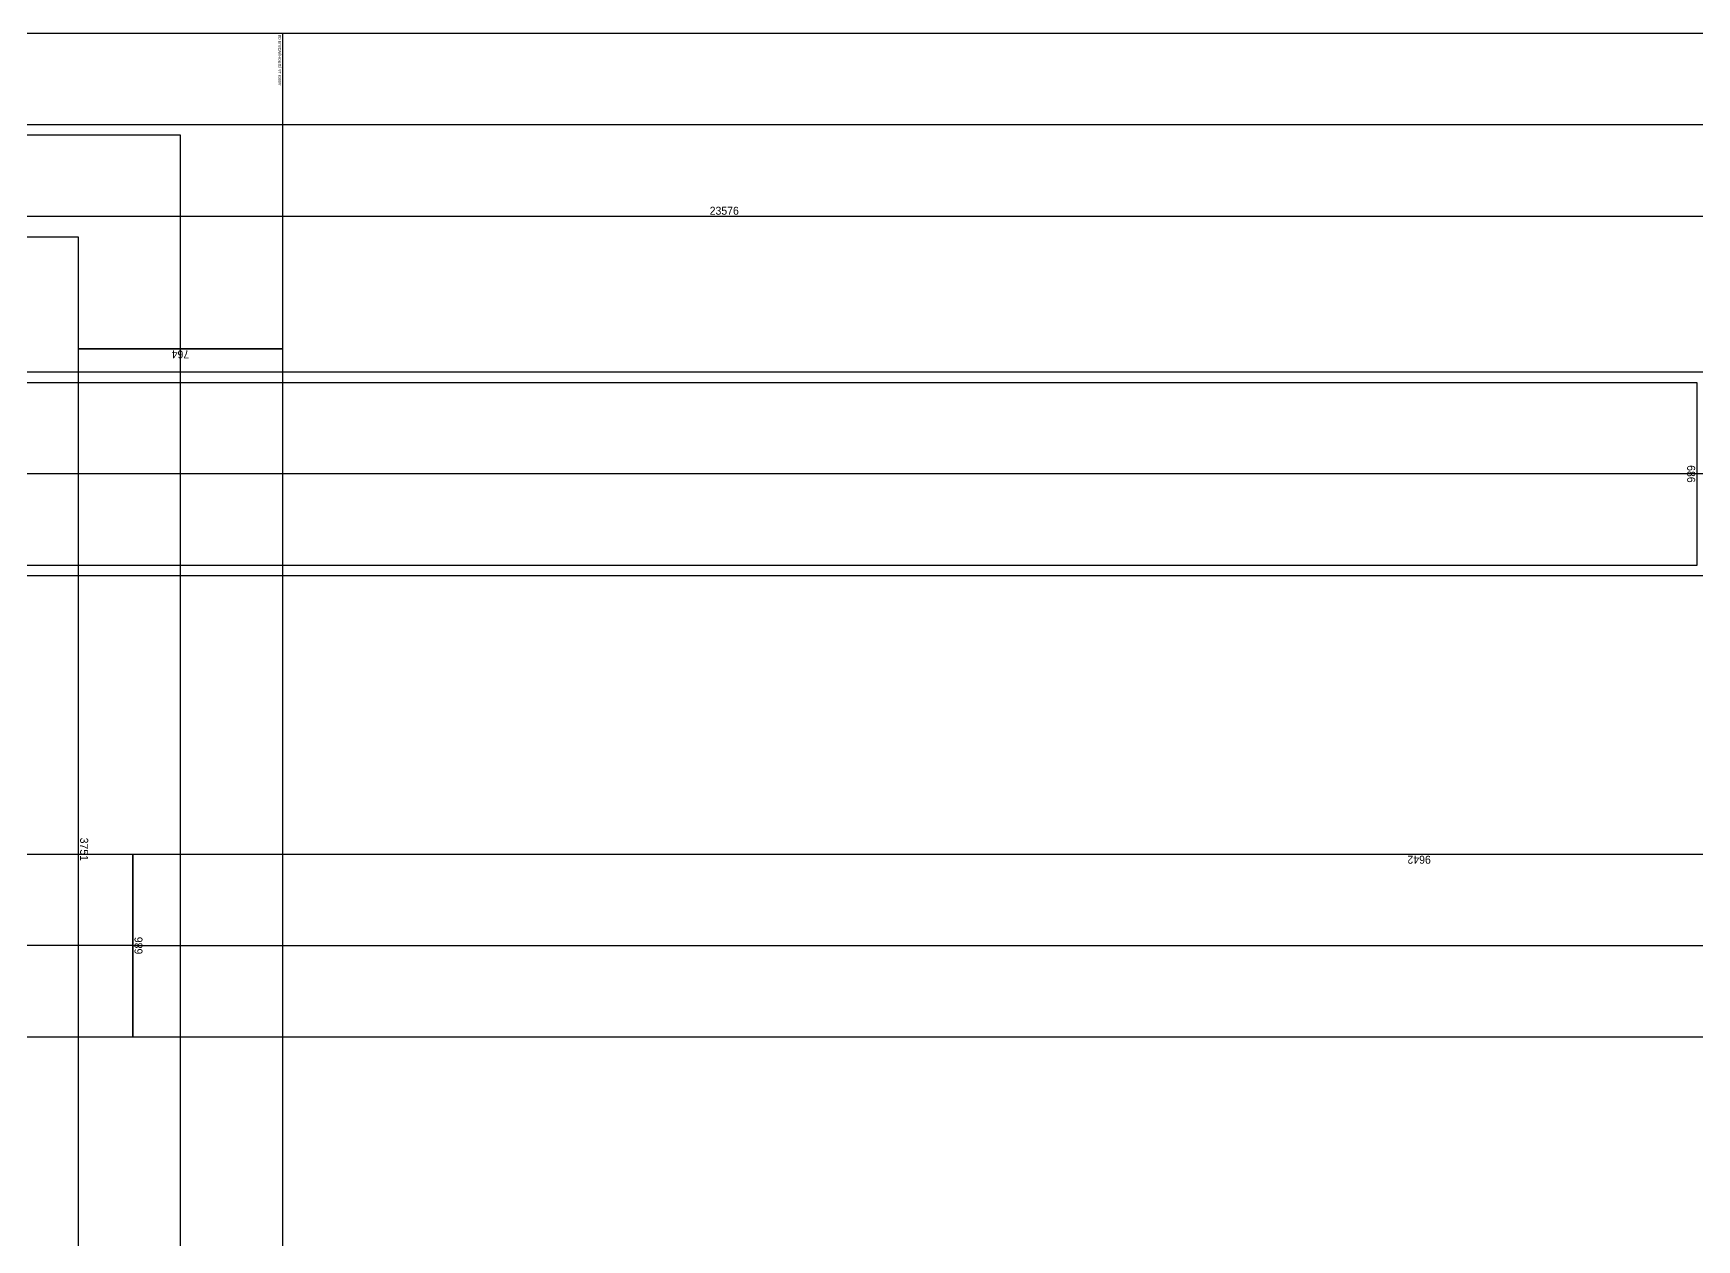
# Model space of a CAD drawing. Header units: millimetres. Extents: x 84228 to 374549, y -351975 to 847575.
# Drawn here: x 110957 to 117192, y -234382 to -229862 of the extents above; entities that cross this region are included whole.
import ezdxf
from ezdxf.enums import TextEntityAlignment as Align

# ---------------------------------------------------------------- set-up
doc = ezdxf.new("R2010")
doc.units = ezdxf.units.MM
doc.header["$LTSCALE"] = 150
doc.layers.get('Defpoints').update_dxf_attribs({"color": 150})
for name, color, linetype in [('-----27 Bus Duct_LV_380-220V', 200, 'Continuous'), ('-----27 Bus Duct_LV_380-220V_IT BACK UP', 2, 'Continuous'), ('-----27 Bus Duct_LV_380-220V_LOAD BANK', 7, 'Continuous'), ('-----27 Bus Duct_LV_380-220V_UT', 41, 'Continuous'), ('-----27 Bus Duct_LV_380-220V_UT B', 71, 'Continuous')]:
    doc.layers.add(name, color=color, linetype=linetype)
doc.styles.add('ELEC', font='Dotum.ttf')
doc.styles.get("Standard").update_dxf_attribs({"font": 'Dotum.ttf'})
doc.dimstyles.new('전기통신참고용-치수', dxfattribs={"dimscale": 15, "dimtxt": 2, "dimasz": 0, "dimexe": 0, "dimexo": 0, "dimgap": 0.4, "dimtad": 4, "dimdec": 0, "dimzin": 0, "dimdsep": 46, "dimtxsty": 'Standard', "dimblk": 'NONE', "dimcen": 0, "dimse1": 1, "dimse2": 1, "dimsd1": 1, "dimsd2": 1, "dimclrd": 8, "dimclre": 8, "dimclrt": 8, "dimadec": 0, "dimazin": 0, "dimtfac": 1, "dimtdec": 0, "dimtix": 1, "dimtmove": 2, "dimatfit": 0, "dimldrblk": 'NONE', "dimfxl": 2, "dimtolj": 1, "dimtzin": 0, "dimarcsym": 0})

# ---------------------------------------------------------------- blocks, each defined once
blk = doc.blocks.new('*D195')
at = {"layer": 'Defpoints', "color": 0, "transparency": 16777216}
for p in [(0, 12712.4), (686, 12712.4), (686, 12712.4)]:
    blk.add_point(p, dxfattribs=at)
at = {"color": 0, "transparency": 16777216, "insert": (343, 12691.4), "char_height": 30, "attachment_point": 5}
blk.add_mtext('\\A1;{\\C0;686}', dxfattribs=at)
blk = doc.blocks.new('_None')
blk = doc.blocks.new('*D196')
at = {"layer": 'Defpoints', "color": 0, "transparency": 16777216}
for p in [(686, 12712.4), (686, 12712.4), (686, -3745.6)]:
    blk.add_point(p, dxfattribs=at)
at = {"color": 0, "transparency": 16777216, "insert": (665, 4483.4), "char_height": 30, "attachment_point": 5, "rotation": 90}
blk.add_mtext('\\A1;{\\C0;16458}', dxfattribs=at)
blk = doc.blocks.new('*D587')
at = {"layer": 'Defpoints', "color": 0, "transparency": 16777216}
for p in [(686, 22793.3), (686, 22793.3), (686, -783.2)]:
    blk.add_point(p, dxfattribs=at)
at = {"color": 0, "transparency": 16777216, "insert": (665, 11005.1), "char_height": 30, "attachment_point": 5, "rotation": 90}
blk.add_mtext('\\A1;{\\C0;23576}', dxfattribs=at)
blk = doc.blocks.new('*U613')
at = {"color": 1}
blk.add_line((382, 9793.4), (382, -5596.2), dxfattribs=at)
at = {"color": 0}
blk.add_lwpolyline([(764, -5596.2), (0, -5596.2), (0, 9793.4), (764, 9793.4)], close=True, dxfattribs=at)
blk = doc.blocks.new('*D490')
at = {"layer": 'Defpoints', "color": 0, "transparency": 16777216}
for p in [(0, 12840.2), (764, 12840.2), (764, 12840.2)]:
    blk.add_point(p, dxfattribs=at)
at = {"color": 0, "transparency": 16777216, "insert": (382, 12819.2), "char_height": 30, "attachment_point": 5}
blk.add_mtext('\\A1;{\\C0;764}', dxfattribs=at)
blk = doc.blocks.new('*D491')
at = {"layer": 'Defpoints', "color": 0, "transparency": 16777216}
for p in [(764, 12840.2), (764, 12840.2), (764, 9089.4)]:
    blk.add_point(p, dxfattribs=at)
at = {"color": 0, "transparency": 16777216, "insert": (743, 10964.8), "char_height": 30, "attachment_point": 5, "rotation": 90}
blk.add_mtext('\\A1;{\\C0;3751}', dxfattribs=at)
blk = doc.blocks.new('*D492')
at = {"layer": 'Defpoints', "color": 0, "transparency": 16777216}
for p in [(0, 9089.4), (764, 9089.4), (764, 9089.4)]:
    blk.add_point(p, dxfattribs=at)
at = {"color": 0, "transparency": 16777216, "insert": (382, 9110.4), "char_height": 30, "attachment_point": 5}
blk.add_mtext('\\A1;{\\C0;764}', dxfattribs=at)
blk = doc.blocks.new('*U15')
at = {"color": 0}
blk.add_lwpolyline([(-382, -382), (800, -382), (800, 382), (382, 382), (382, 800), (-382, 800)], close=True, dxfattribs=at)
at = {"color": 1}
blk.add_lwpolyline([(800, 0), (0, 0), (0, 800)], dxfattribs=at)
at = {"color": 0, "style": 'ELEC'}
blk.add_text('BD ELBOW(HORIZ)-AL 6300A', height=10, dxfattribs=at).set_placement((-377, -372), align=Align.MIDDLE_LEFT)
blk = doc.blocks.new('*U74')
at = {"color": 0}
blk.add_lwpolyline([(-343, -343), (800, -343), (800, 343), (343, 343), (343, 800), (-343, 800)], close=True, dxfattribs=at)
at = {"color": 1}
blk.add_lwpolyline([(800, 0), (0, 0), (0, 800)], dxfattribs=at)
at = {"color": 0, "style": 'ELEC'}
blk.add_text('BD ELBOW(HORIZ)-AL 5000A', height=10, dxfattribs=at).set_placement((-338, -333), align=Align.MIDDLE_LEFT)
blk = doc.blocks.new('*D538')
at = {"layer": 'Defpoints', "color": 0, "transparency": 16777216}
for p in [(0, 2274.2), (686, 2274.2), (686, 2274.2)]:
    blk.add_point(p, dxfattribs=at)
at = {"color": 0, "transparency": 16777216, "insert": (343, 2253.2), "char_height": 30, "attachment_point": 5}
blk.add_mtext('\\A1;{\\C0;686}', dxfattribs=at)
blk = doc.blocks.new('*D539')
at = {"layer": 'Defpoints', "color": 0, "transparency": 16777216}
for p in [(686, 2274.2), (686, 2274.2), (686, -7367.3)]:
    blk.add_point(p, dxfattribs=at)
at = {"color": 0, "transparency": 16777216, "insert": (665, -2546.5), "char_height": 30, "attachment_point": 5, "rotation": 90}
blk.add_mtext('\\A1;{\\C0;9642}', dxfattribs=at)
blk = doc.blocks.new('*U194')
at = {"color": 1}
blk.add_line((343, 12712.4), (343, -3745.6), dxfattribs=at)
at = {"color": 0}
blk.add_lwpolyline([(686, -3745.6), (0, -3745.6), (0, 12712.4), (686, 12712.4)], close=True, dxfattribs=at)
dim = blk.add_linear_dim(base=(686, 12712.4), p1=(0, 12712.4), p2=(686, 12712.4), text='{\\C0;<>}', dimstyle='전기통신참고용-치수', override={"dimtxsty": 'Standard', "dimclrd": 0, "dimclre": 0, "dimclrt": 0}, dxfattribs=at)
dim.commit()
dim.dimension.update_dxf_attribs({"geometry": '*D195', "text_midpoint": (343, 12691.4)})
dim = blk.add_linear_dim(base=(686, 12712.4), p1=(686, -3745.6), p2=(686, 12712.4), angle=90, text='{\\C0;<>}', dimstyle='전기통신참고용-치수', override={"dimtad": 1, "dimtxsty": 'Standard', "dimclrd": 0, "dimclre": 0, "dimclrt": 0}, dxfattribs=at)
dim.commit()
dim.dimension.update_dxf_attribs({"geometry": '*D196', "text_midpoint": (665, 4483.4)})
blk = doc.blocks.new('*U585')
at = {"color": 1}
blk.add_line((343, 22793.3), (343, -783.2), dxfattribs=at)
at = {"color": 0}
blk.add_lwpolyline([(686, -783.2), (0, -783.2), (0, 22793.3), (686, 22793.3)], close=True, dxfattribs=at)
dim = blk.add_linear_dim(base=(686, 22793.328207), p1=(686, -783.171793), p2=(686, 22793.328207), angle=90, text='{\\C0;<>}', dimstyle='전기통신참고용-치수', override={"dimtad": 1, "dimtxsty": 'Standard', "dimclrd": 0, "dimclre": 0, "dimclrt": 0}, dxfattribs=at)
dim.commit()
dim.dimension.update_dxf_attribs({"geometry": '*D587', "text_midpoint": (664.9796472, 11005.078207)})
blk = doc.blocks.new('*U489')
at = {"color": 1}
blk.add_line((382, 12840.2), (382, 9089.4), dxfattribs=at)
at = {"color": 0}
blk.add_lwpolyline([(764, 9089.4), (0, 9089.4), (0, 12840.2), (764, 12840.2)], close=True, dxfattribs=at)
for base, p1, p2, override, picture, middle in [((764, 12840.2), (0, 12840.2), (764, 12840.2), {"dimtxsty": 'Standard', "dimclrd": 0, "dimclre": 0, "dimclrt": 0}, '*D490', (382, 12819.2)), ((764, 9089.4), (0, 9089.4), (764, 9089.4), {"dimtad": 1, "dimtxsty": 'Standard', "dimclrd": 0, "dimclre": 0, "dimclrt": 0}, '*D492', (382, 9110.4))]:
    dim = blk.add_linear_dim(base=base, p1=p1, p2=p2, text='{\\C0;<>}', dimstyle='전기통신참고용-치수', override=override, dxfattribs=at)
    dim.commit()
    dim.dimension.update_dxf_attribs({"geometry": picture, "text_midpoint": middle})
dim = blk.add_linear_dim(base=(764, 12840.2), p1=(764, 9089.4), p2=(764, 12840.2), angle=90, text='{\\C0;<>}', dimstyle='전기통신참고용-치수', override={"dimtad": 1, "dimtxsty": 'Standard', "dimclrd": 0, "dimclre": 0, "dimclrt": 0}, dxfattribs=at)
dim.commit()
dim.dimension.update_dxf_attribs({"geometry": '*D491', "text_midpoint": (743, 10964.8)})
blk = doc.blocks.new('*U537')
at = {"color": 1}
blk.add_line((343, 2274.2), (343, -7367.3), dxfattribs=at)
at = {"color": 0}
blk.add_lwpolyline([(686, -7367.3), (0, -7367.3), (0, 2274.2), (686, 2274.2)], close=True, dxfattribs=at)
dim = blk.add_linear_dim(base=(686, 2274.2), p1=(0, 2274.2), p2=(686, 2274.2), text='{\\C0;<>}', dimstyle='전기통신참고용-치수', override={"dimtxsty": 'Standard', "dimclrd": 0, "dimclre": 0, "dimclrt": 0}, dxfattribs=at)
dim.commit()
dim.dimension.update_dxf_attribs({"geometry": '*D538', "text_midpoint": (343, 2253.2)})
dim = blk.add_linear_dim(base=(686, 2274.2004777), p1=(686, -7367.2995223), p2=(686, 2274.2004777), angle=90, text='{\\C0;<>}', dimstyle='전기통신참고용-치수', override={"dimtad": 1, "dimtxsty": 'Standard', "dimclrd": 0, "dimclre": 0, "dimclrt": 0}, dxfattribs=at)
dim.commit()
dim.dimension.update_dxf_attribs({"geometry": '*D539', "text_midpoint": (664.9796472, -2546.5495223)})

msp = doc.modelspace()

# ---------------------------------------------------------------- block references
at = {"layer": '-----27 Bus Duct_LV_380-220V', "xscale": -1, "rotation": 180}
msp.add_blockref('*U74', (110530.6, -233280.2), dxfattribs=at)
at = {"layer": '-----27 Bus Duct_LV_380-220V', "rotation": 89.99999999999997}
msp.add_blockref('*U537', (113604.8, -233623.2), dxfattribs=at)
at = {"layer": '-----27 Bus Duct_LV_380-220V_IT BACK UP', "rotation": 270}
msp.add_blockref('*U194', (104479.1, -231170), dxfattribs=at)
at = {"layer": '-----27 Bus Duct_LV_380-220V_LOAD BANK', "xscale": -1, "rotation": 90}
msp.add_blockref('*U15', (111508.6, -230244.2), dxfattribs=at)
at = {"layer": '-----27 Bus Duct_LV_380-220V_LOAD BANK', "rotation": 180}
msp.add_blockref('*U489', (111890.6, -221954.7), dxfattribs=at)
at = {"layer": '-----27 Bus Duct_LV_380-220V_UT', "rotation": 270}
msp.add_blockref('*U613', (116434.1, -231131), dxfattribs=at)
at = {"layer": '-----27 Bus Duct_LV_380-220V_UT B', "rotation": 270}
msp.add_blockref('*U585', (102541.7, -229862.2), dxfattribs=at)

doc.saveas('drawing.dxf')
